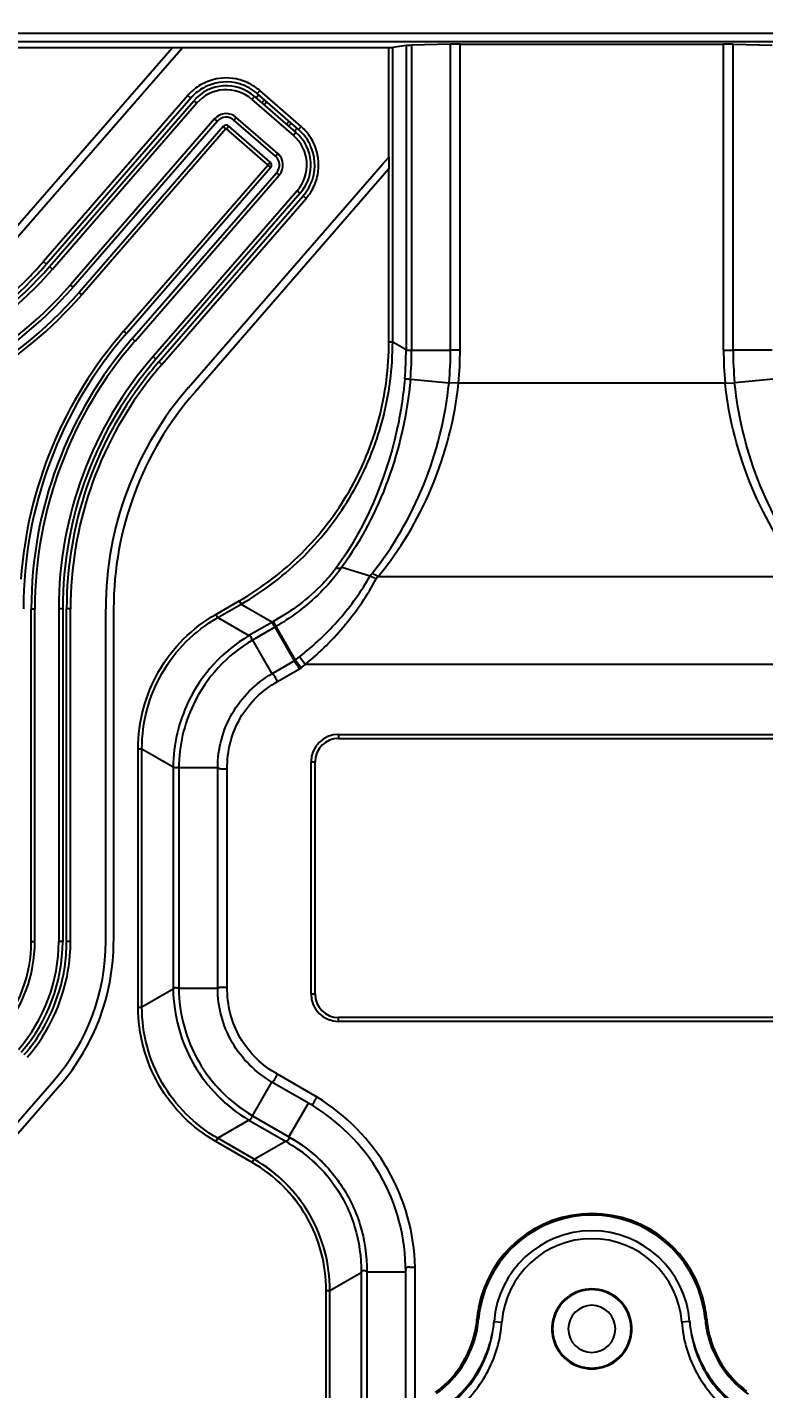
# Model space of a CAD drawing. Header units: millimetres. Extents: x -1070 to 42146, y 1440 to 12921.
# Drawn here: x 6922.3 to 7016.2, y 3577.7 to 3751.3 of the extents above; entities that cross this region are included whole.
import ezdxf

# ---------------------------------------------------------------- set-up
doc = ezdxf.new("R2010")
doc.units = ezdxf.units.MM
for name, color, linetype in [('02___PRT_ALL_AXES', 7, 'Continuous'), ('06___PRT_ALL_SURFS', 7, 'Continuous'), ('DIM', 4, 'Continuous')]:
    doc.layers.add(name, color=color, linetype=linetype)
doc.styles.get("Standard").update_dxf_attribs({"font": 'arial.ttf'})
doc.dimstyles.new('ISO-200', dxfattribs={"dimtxt": 30, "dimasz": 25, "dimexe": 1.25, "dimexo": 5, "dimgap": 5, "dimtad": 1, "dimtoh": 1, "dimdec": 1, "dimdsep": 46, "dimtxsty": 'Standard', "dimcen": 2.5, "dimadec": 0, "dimazin": 0, "dimtfac": 1, "dimtdec": 1, "dimtmove": 0, "dimatfit": 3, "dimfxl": 1, "dimarcsym": 0})

# ---------------------------------------------------------------- blocks, each defined once
blk = doc.blocks.new('*D143')
at = {"layer": 'Defpoints', "color": 0, "transparency": 16777216}
for p in [(7224.27, 3872.5), (6764.27, 3662.83), (7224.27, 3662.83)]:
    blk.add_point(p, dxfattribs=at)
at = {"layer": 'DIM', "color": 0, "lineweight": -2, "transparency": 16777216}
for p, q in [((6764.27, 3667.83), (6764.27, 3873.75)), ((7224.27, 3667.83), (7224.27, 3873.75)), ((6789.27, 3872.5), (7199.27, 3872.5))]:
    blk.add_line(p, q, dxfattribs=at)
at = {"layer": 'DIM', "color": 0, "transparency": 16777216}
for points in [[(6789.27, 3876.66), (6789.27, 3868.33), (6764.27, 3872.5)], [(7199.27, 3876.66), (7199.27, 3868.33), (7224.27, 3872.5)]]:
    blk.add_solid(points, dxfattribs=at)
at = {"layer": 'DIM', "color": 0, "lineweight": -3, "transparency": 16777216, "insert": (7006.63, 3896.92), "char_height": 30, "attachment_point": 5}
blk.add_mtext('460 [1\'-6 1/8"]', dxfattribs=at)

msp = doc.modelspace()

# ---------------------------------------------------------------- linework, layer by layer
at = {"color": 7, "linetype": 'Continuous', "lineweight": -3}
for p, q in [((7072.962, 3750.487), (6915.587, 3750.487)), ((6859.929, 3748.726), (6940.794, 3748.726)), ((7072.962, 3749.452), (6915.587, 3749.452)), ((6920.204, 3725.04), (6940.794, 3748.726)), ((6940.794, 3748.726), (6942.119, 3748.726)), ((6942.119, 3748.726), (6941.549, 3748.07)), ((6942.119, 3748.726), (6968.398, 3748.726)), ((6968.398, 3734.753), (6968.398, 3748.726)), ((6970.579, 3748.96), (6968.881, 3748.739)), ((6968.881, 3734.753), (6968.881, 3748.739)), ((6970.579, 3748.96), (6970.579, 3710.224)), ((6976.258, 3749.13), (6971.293, 3748.997)), ((6971.293, 3748.997), (6971.293, 3710.122)), ((6976.258, 3710.122), (6976.258, 3749.13)), ((6977.476, 3710.121), (6977.476, 3749.145)), ((6977.476, 3749.145), (7011.073, 3749.145)), ((7011.073, 3710.121), (7011.073, 3749.145)), ((7012.291, 3710.122), (7012.291, 3749.13)), ((7012.291, 3749.13), (7017.256, 3748.997)), ((6941.549, 3748.07), (6920.959, 3724.384)), ((6951.921, 3743.234), (6951.593, 3742.857)), ((6957.204, 3738.642), (6951.921, 3743.234)), ((6942.751, 3742.593), (6924.355, 3721.432)), ((6943.128, 3742.265), (6924.733, 3721.104)), ((6925.11, 3720.776), (6943.505, 3741.937)), ((6925.487, 3720.448), (6943.883, 3741.609)), ((6942.751, 3742.593), (6943.128, 3742.265)), ((6943.505, 3741.937), (6943.883, 3741.609)), ((6951.265, 3742.48), (6950.937, 3742.102)), ((6950.937, 3742.102), (6956.22, 3737.51)), ((6951.265, 3742.48), (6956.548, 3737.887)), ((6951.453, 3742.316), (6951.781, 3742.693)), ((6956.876, 3738.265), (6951.593, 3742.857)), ((6952.208, 3741.66), (6952.536, 3742.037)), ((6952.478, 3741.425), (6952.806, 3741.802)), ((6948.64, 3739.461), (6948.941, 3739.807)), ((6954.224, 3735.214), (6948.941, 3739.807)), ((6946.178, 3739.613), (6927.783, 3718.452)), ((6946.524, 3739.313), (6928.129, 3718.151)), ((6947.279, 3738.657), (6928.884, 3717.495)), ((6947.625, 3738.356), (6929.229, 3717.195)), ((6946.524, 3739.313), (6946.178, 3739.613)), ((6947.625, 3738.356), (6947.279, 3738.657)), ((6947.684, 3738.36), (6947.984, 3738.706)), ((6952.967, 3733.768), (6947.684, 3738.36)), ((6953.267, 3734.114), (6947.984, 3738.706)), ((6953.923, 3734.868), (6948.64, 3739.461)), ((6955.662, 3739.319), (6955.334, 3738.942)), ((6955.932, 3739.085), (6955.604, 3738.707)), ((6956.687, 3738.429), (6956.359, 3738.051)), ((6957.204, 3738.642), (6956.876, 3738.265)), ((6956.548, 3737.887), (6956.22, 3737.51)), ((6953.923, 3734.868), (6954.224, 3735.214)), ((6967.643, 3733.884), (6968.398, 3734.753)), ((6968.398, 3734.753), (6968.398, 3733.228)), ((6968.881, 3733.228), (6968.881, 3734.753)), ((6934.575, 3712.547), (6952.971, 3733.709)), ((6934.921, 3712.247), (6953.317, 3733.408)), ((6942.846, 3705.358), (6967.643, 3733.884)), ((6968.398, 3733.228), (6943.6, 3704.702)), ((6952.967, 3733.768), (6953.267, 3734.114)), ((6952.971, 3733.709), (6953.317, 3733.408)), ((6968.398, 3711.204), (6968.398, 3733.228)), ((6968.881, 3711.204), (6968.881, 3733.228)), ((6935.676, 3711.591), (6954.071, 3732.752)), ((6936.022, 3711.29), (6954.417, 3732.452)), ((6954.071, 3732.752), (6954.417, 3732.452)), ((6956.713, 3730.456), (6938.318, 3709.295)), ((6957.09, 3730.128), (6938.695, 3708.967)), ((6939.072, 3708.639), (6957.468, 3729.8)), ((6939.45, 3708.31), (6957.845, 3729.472)), ((6957.09, 3730.128), (6956.713, 3730.456)), ((6957.845, 3729.472), (6957.468, 3729.8)), ((6924.355, 3721.432), (6924.733, 3721.104)), ((6925.11, 3720.776), (6925.487, 3720.448)), ((6928.129, 3718.151), (6927.783, 3718.452)), ((6929.229, 3717.195), (6928.884, 3717.495)), ((6934.575, 3712.547), (6934.921, 3712.247)), ((6935.676, 3711.591), (6936.022, 3711.29)), ((6968.398, 3711.204), (6968.881, 3711.204)), ((6968.881, 3711.204), (6970.579, 3710.224)), ((6938.695, 3708.967), (6938.318, 3709.295)), ((6939.45, 3708.31), (6939.072, 3708.639)), ((6971.293, 3710.122), (6976.258, 3710.122)), ((6977.476, 3710.121), (6976.258, 3710.122)), ((7011.073, 3710.121), (7012.291, 3710.122)), ((7017.256, 3710.122), (7012.291, 3710.122)), ((6971.14, 3706.432), (6976.068, 3705.975)), ((6977.278, 3705.925), (6976.069, 3705.971)), ((7011.271, 3705.925), (6977.278, 3705.925)), ((7011.271, 3705.925), (7012.48, 3705.971)), ((7017.409, 3706.432), (7012.481, 3705.975)), ((6962.401, 3682.457), (6966.008, 3681.368)), ((6967.016, 3681.254), (7021.534, 3681.254)), ((6946.33, 3676.435), (6949.321, 3678.162)), ((6946.571, 3676.017), (6949.562, 3677.744)), ((6949.321, 3678.162), (6949.562, 3677.744)), ((6949.562, 3677.744), (6953.538, 3675.448)), ((6922.798, 3634.728), (6922.798, 3677.148)), ((6922.798, 3677.148), (6923.257, 3677.148)), ((6923.257, 3634.728), (6923.257, 3677.148)), ((6926.798, 3677.148), (6926.298, 3677.148)), ((6926.298, 3677.148), (6926.298, 3634.728)), ((6926.798, 3677.148), (6926.798, 3634.728)), ((6927.298, 3634.728), (6927.298, 3677.148)), ((6927.798, 3677.148), (6927.298, 3677.148)), ((6927.798, 3634.728), (6927.798, 3677.148)), ((6932.298, 3634.728), (6932.298, 3677.148)), ((6933.298, 3677.148), (6933.298, 3634.728)), ((6946.33, 3676.435), (6946.571, 3676.017)), ((6946.571, 3676.017), (6950.547, 3673.721)), ((6953.645, 3675.509), (6953.538, 3675.448)), ((6953.645, 3675.509), (6953.989, 3674.885)), ((6953.538, 3675.448), (6950.547, 3673.721)), ((6953.854, 3674.806), (6950.993, 3673.152)), ((6953.983, 3674.882), (6953.854, 3674.806)), ((6953.854, 3674.806), (6956.337, 3670.506)), ((6953.983, 3674.882), (6956.461, 3670.611)), ((6950.993, 3673.152), (6953.474, 3668.854)), ((6953.474, 3668.854), (6956.337, 3670.506)), ((6956.334, 3670.511), (6956.461, 3670.611)), ((6957.197, 3669.632), (6956.459, 3670.612)), ((6956.46, 3670.612), (6956.986, 3671.022)), ((6957.733, 3670.04), (6956.986, 3671.022)), ((6954.199, 3667.866), (6957.01, 3669.489)), ((6957.01, 3669.489), (6957.197, 3669.632)), ((6957.197, 3669.632), (6957.733, 3670.04)), ((7030.816, 3670.04), (6957.733, 3670.04)), ((6961.975, 3661.126), (6961.975, 3660.626)), ((6961.975, 3661.126), (7026.575, 3661.126)), ((6961.975, 3660.626), (7026.575, 3660.626)), ((6936.429, 3626.365), (6936.429, 3659.286)), ((6936.429, 3659.286), (6936.912, 3659.286)), ((6936.912, 3626.365), (6936.912, 3659.286)), ((6936.912, 3659.286), (6940.888, 3656.991)), ((6940.888, 3656.991), (6940.888, 3628.661)), ((6941.603, 3656.89), (6946.567, 3656.89)), ((6941.603, 3656.89), (6941.603, 3628.762)), ((6946.567, 3628.762), (6946.567, 3656.89)), ((6947.785, 3628.897), (6947.785, 3656.755)), ((6958.475, 3657.626), (6958.975, 3657.626)), ((6958.475, 3628.026), (6958.475, 3657.626)), ((6958.975, 3628.026), (6958.975, 3657.626)), ((6922.798, 3634.728), (6923.257, 3634.728)), ((6926.798, 3634.728), (6926.298, 3634.728)), ((6927.798, 3634.728), (6927.298, 3634.728)), ((6940.888, 3628.661), (6936.912, 3626.365)), ((6941.603, 3628.762), (6946.567, 3628.762)), ((6958.475, 3628.026), (6958.975, 3628.026)), ((6936.429, 3626.365), (6936.912, 3626.365)), ((6961.975, 3624.526), (6961.975, 3625.026)), ((7026.575, 3625.026), (6961.975, 3625.026)), ((7026.575, 3624.526), (6961.975, 3624.526)), ((6902.684, 3590.566), (6925.675, 3617.015)), ((6950.993, 3612.499), (6953.474, 3616.798)), ((6958.126, 3614.116), (6953.474, 3616.798)), ((6959.231, 3614.881), (6954.199, 3617.786)), ((6926.43, 3616.359), (6903.439, 3589.91)), ((6955.642, 3609.812), (6958.126, 3614.116)), ((6950.547, 3611.93), (6946.571, 3609.635)), ((6950.547, 3611.93), (6955.197, 3609.246)), ((6950.993, 3612.499), (6955.642, 3609.812)), ((6946.33, 3609.217), (6946.571, 3609.635)), ((6951.222, 3606.95), (6946.571, 3609.635)), ((6950.98, 3606.532), (6946.33, 3609.217)), ((6951.222, 3606.95), (6955.197, 3609.246)), ((6950.98, 3606.532), (6951.222, 3606.95)), ((6970.536, 3575.538), (6970.539, 3592.617)), ((6971.749, 3575.806), (6971.753, 3593.204)), ((6979.627, 3586.569), (6979.826, 3586.552)), ((6981.809, 3586.259), (6982.807, 3586.185)), ((7006.74, 3586.259), (7005.742, 3586.185)), ((7008.922, 3586.569), (7008.723, 3586.552))]:
    msp.add_line(p, q, dxfattribs=at)
for centre, radius, start, end in [((6947.656, 3738.329), 6.5, 126.90306, 139), ((6947.656, 3738.329), 6, 121.00037, 139), ((6947.656, 3738.329), 5.5, 49, 139), ((6947.656, 3738.329), 6.5, 108.87227, 126.90306), ((6947.656, 3738.329), 5, 49, 139), ((6947.656, 3738.329), 6, 115.00048, 121.00037), ((6947.656, 3738.329), 6, 73.00094, 115.00048), ((6947.656, 3738.329), 6.5, 78.7805, 108.87227), ((6947.656, 3738.329), 6.5, 60.85352, 78.7805), ((6947.656, 3738.329), 6, 67.00068, 73.00094), ((6947.656, 3738.329), 6, 55.00023, 67.00068), ((6947.656, 3738.329), 6.5, 54.971, 60.85352), ((6947.656, 3738.329), 6, 49, 55.00023), ((6947.656, 3738.329), 6.5, 49, 54.971), ((6947.656, 3738.329), 1.958, 49, 139), ((6947.656, 3738.329), 1.5, 49, 139), ((6947.656, 3738.329), 0.5, 49, 139), ((6947.656, 3738.329), 0.0417, 49, 139), ((6952.939, 3733.736), 6, 31.00037, 49), ((6952.939, 3733.736), 6.5, 36.90306, 49), ((6952.939, 3733.736), 5, 319, 49), ((6952.939, 3733.736), 5.5, 319, 49), ((6952.939, 3733.736), 6, 25.00048, 31.00037), ((6952.939, 3733.736), 6.5, 18.87227, 36.90306), ((6952.939, 3733.736), 6, 343.00094, 25.00048), ((6952.939, 3733.736), 1.5, 319, 49), ((6952.939, 3733.736), 1.958, 319, 49), ((6952.939, 3733.736), 6.5, 348.7805, 18.87227), ((6952.939, 3733.736), 0.0417, 319, 49), ((6952.939, 3733.736), 0.5, 319, 49), ((6952.939, 3733.736), 6, 325.00023, 337.00068), ((6952.939, 3733.736), 6, 337.00068, 343.00094), ((6952.939, 3733.736), 6.5, 330.85352, 348.7805), ((6952.939, 3733.736), 6, 319, 325.00023), ((6952.939, 3733.736), 6.5, 319, 324.971), ((6952.939, 3733.736), 6.5, 324.971, 330.85352), ((6888.507, 3752.594), 48.5, 278, 319), ((6888.507, 3752.594), 47.5, 315.58009, 319), ((6888.507, 3752.594), 48, 315.58333, 319), ((6888.507, 3752.594), 48, 278, 315.58333), ((6888.507, 3752.594), 49, 278, 319), ((6888.507, 3752.594), 47.5, 281.41999, 315.58009), ((6888.507, 3752.594), 52.042, 278, 319), ((6888.507, 3752.594), 52.5, 278, 319), ((6888.507, 3752.594), 53.5, 278, 319), ((6888.507, 3752.594), 53.958, 282.01469, 319), ((6975.298, 3677.148), 53.958, 139, 175.98531), ((6975.298, 3677.148), 53.5, 139, 180), ((6975.298, 3677.148), 52.5, 139, 180), ((6975.298, 3677.148), 52.042, 139, 180), ((6930.857, 3709.987), 39.723, 354.93641, 0.34149), ((6975.298, 3677.148), 49, 139, 180), ((6975.298, 3677.148), 48.5, 139, 180), ((6975.298, 3677.148), 48, 139, 142.41667), ((6931.62, 3709.915), 39.674, 354.96238, 0.29879), ((6931.445, 3710.09), 44.813, 354.73102, 0.04166), ((6931.23, 3710.198), 46.246, 354.6978, 359.90437), ((7057.319, 3710.198), 46.246, 180.09563, 185.3022), ((7057.104, 3710.09), 44.813, 179.95834, 185.26898), ((6975.298, 3677.148), 47.5, 139, 142.41999), ((6975.298, 3677.148), 48, 142.41667, 180), ((6975.298, 3677.148), 47.5, 142.41999, 180), ((6975.298, 3677.148), 43, 139, 180), ((6975.298, 3677.148), 42, 139, 180), ((6958.164, 3688.098), 10.346, 319.38252, 321.35935), ((6957.488, 3688.241), 11.815, 321.93801, 323.74556), ((6937.031, 3703.448), 33.217, 300.68646, 303.3137), ((6960.627, 3656.746), 19.741, 120.70152, 154.44226), ((6960.69, 3656.71), 19.089, 120.53028, 154.4422), ((6960.637, 3656.747), 19.749, 154.45531, 179.29462), ((6960.7, 3656.711), 19.098, 154.4589, 179.46521), ((6961.975, 3657.626), 3.5, 90, 180), ((6961.975, 3657.626), 3, 90, 180), ((6905.298, 3634.728), 17.5, 319, 0), ((6905.298, 3634.728), 17.958, 319, 0), ((6905.298, 3634.728), 21, 319, 0), ((6905.298, 3634.728), 21.5, 319, 0), ((6905.298, 3634.728), 27, 319, 0), ((6905.298, 3634.728), 28, 319, 0), ((6905.298, 3634.728), 22, 355.44443, 0), ((6905.298, 3634.728), 22.5, 355.41328, 0), ((6905.298, 3634.728), 22, 323.55555, 355.44443), ((6905.298, 3634.728), 22.5, 328.12717, 355.41328), ((6960.637, 3628.905), 19.749, 180.70697, 209.9845), ((6960.71, 3628.944), 19.108, 180.5439, 209.97483), ((6961.975, 3628.026), 3.5, 180, 270), ((6961.975, 3628.026), 3, 180, 270), ((6905.298, 3634.728), 22, 319, 323.55555), ((6905.298, 3634.728), 22.5, 319, 328.12717), ((6960.633, 3628.911), 19.749, 210.00538, 239.29362), ((6960.702, 3628.955), 19.107, 210.01651, 239.457), ((6994.275, 3585.326), 14.7, 10.57653, 169.37326), ((6994.275, 3585.326), 14.5, 10.52632, 169.47355), ((6994.275, 3585.326), 12.5, 4.283, 175.717), ((6994.275, 3585.326), 11.5, 4.283, 175.717), ((6994.275, 3585.326), 5, 104.99892, 150.00309), ((6994.275, 3585.326), 5, 74.99682, 104.99892), ((6994.275, 3585.326), 5, 29.99336, 74.99682), ((6994.275, 3585.326), 14.7, 169.37326, 175.15017), ((6994.275, 3585.326), 14.5, 169.47355, 175.15017), ((6994.275, 3585.326), 5, 150.00309, 180), ((6994.275, 3585.326), 3, 0, 180), ((6994.275, 3585.326), 5, 0, 29.99336), ((6994.275, 3585.326), 14.5, 4.84983, 10.52632), ((6994.275, 3585.326), 14.7, 4.84983, 10.57653), ((6966.815, 3587.66), 12.859, 342.9351, 355.13286), ((6966.851, 3587.653), 13.022, 342.91828, 355.15025), ((6966.847, 3587.653), 15.026, 352.86973, 354.67803), ((6966.826, 3587.382), 15.025, 353.90716, 355.71647), ((6966.862, 3587.652), 15.011, 354.67822, 355.15014), ((6994.275, 3585.326), 12.5, 175.15017, 175.717), ((6994.275, 3585.326), 5, 180, 209.99336), ((6994.275, 3585.326), 3, 180, 0), ((6994.275, 3585.326), 5, 330.00309, 0), ((7021.687, 3587.652), 15.011, 184.84986, 185.32178), ((7021.723, 3587.382), 15.025, 184.28349, 186.02585), ((7021.702, 3587.653), 15.026, 185.32196, 187.06333), ((7021.702, 3587.653), 13.026, 184.85036, 189.49672), ((7021.697, 3587.652), 13.021, 189.49704, 196.21811), ((7021.704, 3587.654), 12.828, 184.85105, 189.49631), ((7021.708, 3587.655), 12.832, 189.49956, 196.21489), ((6966.859, 3587.649), 12.814, 305.67284, 342.92162), ((6966.858, 3587.649), 13.014, 305.67389, 342.92209), ((7021.69, 3587.649), 13.013, 196.21243, 234.8893), ((7021.691, 3587.65), 12.814, 196.21359, 233.20108), ((6994.275, 3585.326), 5, 209.99336, 254.99682), ((6994.275, 3585.326), 5, 284.99892, 330.00309), ((6994.275, 3585.326), 5, 254.99682, 284.99892)]:
    msp.add_arc(centre, radius, start, end, dxfattribs=at)
for centre, major_axis, start_param, end_param in [((6968.398, 3748.743), (0.5, 0), -1.5707963, -0.2617994), ((6972.511, 3748.942), (2, 0), 2.2252948, 2.8797933), ((6977.476, 3749.075), (2, 0), 1.5707963, 2.2252948), ((7011.073, 3749.075), (2, 0), 0.9162979, 1.5707963)]:
    msp.add_ellipse(centre, major_axis=major_axis, ratio=0.0349208, start_param=start_param, end_param=end_param, dxfattribs=at)
for points, knots in [([(6949.321, 3678.162), (6952.197, 3679.823), (6957.551, 3683.904), (6963.695, 3691.891), (6967.54, 3701.206), (6968.397, 3707.882), (6968.398, 3711.204)], [0, 0, 0, 0, 0.2500212, 0.4999999, 0.7499783, 1, 1, 1, 1]), ([(6949.562, 3677.744), (6952.474, 3679.427), (6957.893, 3683.561), (6964.114, 3691.65), (6968.008, 3701.081), (6968.879, 3707.841), (6968.881, 3711.204)], [0, 0, 0, 0, 0.2500232, 0.5000001, 0.7499771, 1, 1, 1, 1]), ([(6970.579, 3710.224), (6970.606, 3710.186), (6970.687, 3710.117), (6970.861, 3710.113), (6971.061, 3710.133), (6971.212, 3710.128), (6971.293, 3710.129)], [0, 0, 0, 0, 0.1849799, 0.3987314, 0.6732483, 1, 1, 1, 1]), ([(6970.424, 3706.481), (6970.224, 3704.237), (6968.892, 3695.695), (6965.381, 3687.442), (6961.626, 3682.273)], [0, 0, 0, 0, 0.2607031, 1, 1, 1, 1]), ([(6971.14, 3706.432), (6970.748, 3702.048), (6968.864, 3693.565), (6964.857, 3685.839), (6962.403, 3682.454)], [0, 0, 0, 0, 0.5128721, 1, 1, 1, 1]), ([(6966.245, 3681.638), (6968.948, 3685.02), (6973.438, 3692.788), (6975.61, 3701.491), (6976.068, 3705.975)], [0, 0, 0, 0, 0.4899451, 1, 1, 1, 1]), ([(6967.016, 3681.254), (6969.825, 3684.655), (6974.517, 3692.503), (6976.797, 3701.36), (6977.277, 3705.925)], [0, 0, 0, 0, 0.4901105, 1, 1, 1, 1]), ([(6970.424, 3706.481), (6970.462, 3706.48), (6970.701, 3706.467), (6970.939, 3706.448), (6971.14, 3706.432)], [0, 0, 0, 0, 0.1569729, 1, 1, 1, 1]), ([(7021.534, 3681.254), (7018.724, 3684.655), (7014.032, 3692.503), (7011.752, 3701.36), (7011.272, 3705.925)], [0, 0, 0, 0, 0.4901105, 1, 1, 1, 1]), ([(7022.304, 3681.638), (7019.601, 3685.02), (7015.111, 3692.788), (7012.939, 3701.491), (7012.481, 3705.975)], [0, 0, 0, 0, 0.4899451, 1, 1, 1, 1]), ([(6962.401, 3682.457), (6961.951, 3681.807), (6959.927, 3679.209), (6957.36, 3677.063), (6955.274, 3675.69)], [0, 0, 0, 0, 0.2404673, 1, 1, 1, 1]), ([(6962.406, 3682.457), (6962.329, 3682.396), (6962.19, 3682.291), (6961.955, 3682.244), (6961.781, 3682.311), (6961.675, 3682.285), (6961.626, 3682.273)], [0, 0, 0, 0, 0.3540879, 0.6181086, 0.8194026, 1, 1, 1, 1]), ([(6961.626, 3682.273), (6961.117, 3681.595), (6958.827, 3678.936), (6955.952, 3676.82), (6953.645, 3675.509)], [0, 0, 0, 0, 0.2420909, 1, 1, 1, 1]), ([(6956.986, 3671.022), (6958.835, 3672.463), (6962.212, 3675.631), (6964.899, 3679.406), (6966.008, 3681.368)], [0, 0, 0, 0, 0.5098302, 1, 1, 1, 1]), ([(6957.733, 3670.04), (6959.598, 3671.58), (6962.992, 3674.95), (6965.677, 3678.909), (6966.79, 3680.957)], [0, 0, 0, 0, 0.5093129, 1, 1, 1, 1]), ([(6966.008, 3681.368), (6966.07, 3681.349), (6966.177, 3681.259), (6966.368, 3681.162), (6966.584, 3681.08), (6966.72, 3680.997), (6966.79, 3680.957)], [0, 0, 0, 0, 0.2186073, 0.4604896, 0.7258491, 1, 1, 1, 1]), ([(6967.016, 3681.254), (6966.95, 3681.296), (6966.704, 3681.444), (6966.443, 3681.57), (6966.245, 3681.638)], [0, 0, 0, 0, 0.2710997, 1, 1, 1, 1]), ([(6936.429, 3659.286), (6936.429, 3661.01), (6936.874, 3664.475), (6938.87, 3669.31), (6942.059, 3673.455), (6944.837, 3675.573), (6946.33, 3676.435)], [0, 0, 0, 0, 0.2500182, 0.4999978, 0.7499776, 1, 1, 1, 1]), ([(6936.912, 3659.286), (6936.911, 3660.969), (6937.342, 3664.35), (6939.288, 3669.068), (6942.401, 3673.112), (6945.114, 3675.177), (6946.571, 3676.017)], [0, 0, 0, 0, 0.2500207, 0.4999976, 0.7499747, 1, 1, 1, 1]), ([(6953.858, 3674.808), (6953.782, 3674.936), (6953.66, 3675.133), (6953.534, 3675.357), (6953.538, 3675.448)], [0, 0, 0, 0, 0.6206486, 1, 1, 1, 1]), ([(6950.981, 3673.146), (6950.899, 3673.272), (6950.888, 3673.544), (6950.647, 3673.714), (6950.547, 3673.721)], [0, 0, 0, 0, 0.600499, 1, 1, 1, 1]), ([(6956.337, 3670.506), (6956.433, 3670.34), (6956.675, 3670.012), (6956.892, 3669.668), (6957.01, 3669.489)], [0, 0, 0, 0, 0.4720911, 1, 1, 1, 1]), ([(6946.566, 3656.89), (6946.572, 3659.274), (6947.842, 3664.131), (6951.413, 3667.658), (6953.474, 3668.854)], [0, 0, 0, 0, 0.500172, 1, 1, 1, 1]), ([(6953.473, 3668.853), (6953.558, 3668.809), (6953.773, 3668.667), (6953.958, 3668.282), (6954.118, 3668.009), (6954.199, 3667.866)], [0, 0, 0, 0, 0.2312279, 0.6025052, 1, 1, 1, 1]), ([(6947.785, 3656.755), (6947.747, 3658.975), (6948.887, 3663.527), (6952.259, 3666.789), (6954.199, 3667.866)], [0, 0, 0, 0, 0.5001857, 1, 1, 1, 1]), ([(6941.603, 3656.903), (6941.452, 3656.911), (6941.211, 3656.782), (6940.944, 3656.907), (6940.888, 3656.991)], [0, 0, 0, 0, 0.6002564, 1, 1, 1, 1]), ([(6946.567, 3656.891), (6946.646, 3656.837), (6946.876, 3656.716), (6947.303, 3656.751), (6947.62, 3656.751), (6947.785, 3656.755)], [0, 0, 0, 0, 0.2317859, 0.6026355, 1, 1, 1, 1]), ([(6941.603, 3628.749), (6941.452, 3628.741), (6941.211, 3628.868), (6940.944, 3628.744), (6940.888, 3628.661)], [0, 0, 0, 0, 0.60036, 1, 1, 1, 1]), ([(6953.474, 3616.797), (6951.411, 3617.994), (6947.841, 3621.523), (6946.572, 3626.379), (6946.566, 3628.762)], [0, 0, 0, 0, 0.5001783, 1, 1, 1, 1]), ([(6946.567, 3628.76), (6946.647, 3628.813), (6946.878, 3628.929), (6947.304, 3628.896), (6947.62, 3628.898), (6947.785, 3628.897)], [0, 0, 0, 0, 0.231323, 0.6025313, 1, 1, 1, 1]), ([(6954.199, 3617.786), (6952.257, 3618.863), (6948.886, 3622.127), (6947.747, 3626.678), (6947.785, 3628.897)], [0, 0, 0, 0, 0.5001931, 1, 1, 1, 1]), ([(6946.33, 3609.217), (6944.837, 3610.079), (6942.059, 3612.197), (6938.87, 3616.342), (6936.874, 3621.177), (6936.43, 3624.641), (6936.429, 3626.365)], [0, 0, 0, 0, 0.2500188, 0.4999979, 0.749978, 1, 1, 1, 1]), ([(6946.571, 3609.635), (6945.114, 3610.475), (6942.401, 3612.54), (6939.288, 3616.583), (6937.342, 3621.302), (6936.911, 3624.683), (6936.912, 3626.365)], [0, 0, 0, 0, 0.2500216, 0.4999981, 0.7499754, 1, 1, 1, 1]), ([(6953.473, 3616.799), (6953.559, 3616.841), (6953.776, 3616.981), (6953.961, 3617.368), (6954.119, 3617.641), (6954.199, 3617.786)], [0, 0, 0, 0, 0.2315678, 0.602582, 1, 1, 1, 1]), ([(6958.127, 3614.115), (6958.195, 3614.082), (6958.331, 3614.023), (6958.53, 3613.964), (6958.738, 3613.985), (6958.853, 3614.152), (6958.919, 3614.337), (6959.036, 3614.593), (6959.16, 3614.762), (6959.231, 3614.881)], [0, 0, 0, 0, 0.1371897, 0.2713053, 0.3807556, 0.4889511, 0.6167971, 0.7469755, 1, 1, 1, 1]), ([(6971.753, 3593.204), (6971.64, 3597.509), (6969.249, 3606.214), (6962.902, 3612.631), (6959.231, 3614.881)], [0, 0, 0, 0, 0.5000709, 1, 1, 1, 1]), ([(6970.542, 3592.617), (6970.547, 3596.903), (6968.276, 3605.645), (6961.84, 3611.978), (6958.128, 3614.119)], [0, 0, 0, 0, 0.5000805, 1, 1, 1, 1]), ([(6950.981, 3612.506), (6950.898, 3612.38), (6950.887, 3612.107), (6950.647, 3611.939), (6950.547, 3611.93)], [0, 0, 0, 0, 0.6005708, 1, 1, 1, 1]), ([(6955.652, 3609.806), (6955.651, 3609.651), (6955.618, 3609.41), (6955.383, 3609.239), (6955.257, 3609.238), (6955.197, 3609.246)], [0, 0, 0, 0, 0.56544, 0.7790323, 1, 1, 1, 1]), ([(6955.643, 3609.814), (6957.519, 3608.757), (6959.818, 3606.914), (6961.608, 3604.661), (6962.025, 3604.072)], [0, 0, 0, 0, 0.7491579, 1, 1, 1, 1]), ([(6955.194, 3609.244), (6956.421, 3608.558), (6958.736, 3606.918), (6960.625, 3604.799), (6961.437, 3603.65)], [0, 0, 0, 0, 0.4998192, 1, 1, 1, 1]), ([(6960.398, 3590.22), (6960.398, 3591.86), (6959.974, 3595.156), (6958.076, 3599.754), (6955.043, 3603.697), (6952.4, 3605.712), (6950.98, 3606.532)], [0, 0, 0, 0, 0.2500203, 0.4999991, 0.7499787, 1, 1, 1, 1]), ([(6960.881, 3590.22), (6960.879, 3591.902), (6960.442, 3595.281), (6958.495, 3599.996), (6955.385, 3604.04), (6952.677, 3606.108), (6951.222, 3606.95)], [0, 0, 0, 0, 0.2500223, 0.4999994, 0.749977, 1, 1, 1, 1]), ([(6962.025, 3604.072), (6963.193, 3602.42), (6965.014, 3598.719), (6965.593, 3594.64), (6965.572, 3592.617)], [0, 0, 0, 0, 0.5001175, 1, 1, 1, 1]), ([(6972.349, 3573.676), (6973.594, 3574.165), (6975.964, 3575.484), (6978.859, 3578.33), (6980.899, 3581.838), (6981.591, 3584.461), (6981.757, 3585.788)], [0, 0, 0, 0, 0.2499981, 0.499997, 0.7499967, 1, 1, 1, 1]), ([(6972.35, 3573.413), (6973.613, 3573.911), (6976.016, 3575.26), (6978.933, 3578.173), (6980.962, 3581.762), (6981.622, 3584.437), (6981.767, 3585.787)], [0, 0, 0, 0, 0.2499974, 0.4999956, 0.7499946, 1, 1, 1, 1]), ([(6976.984, 3574.989), (6977.819, 3575.672), (6979.354, 3577.214), (6981.141, 3579.938), (6982.346, 3582.967), (6982.726, 3585.109), (6982.807, 3586.185)], [0, 0, 0, 0, 0.2499982, 0.4999974, 0.7499969, 1, 1, 1, 1]), ([(7005.742, 3586.185), (7005.823, 3585.109), (7006.204, 3582.967), (7007.408, 3579.938), (7009.195, 3577.214), (7010.731, 3575.672), (7011.565, 3574.989)], [0, 0, 0, 0, 0.2500009, 0.500001, 0.7500008, 1, 1, 1, 1]), ([(7006.781, 3585.804), (7006.923, 3584.453), (7007.582, 3581.774), (7009.61, 3578.18), (7012.529, 3575.262), (7014.935, 3573.912), (7016.199, 3573.413)], [0, 0, 0, 0, 0.2500041, 0.5000036, 0.7500023, 1, 1, 1, 1]), ([(7006.79, 3585.806), (7006.955, 3584.477), (7007.645, 3581.851), (7009.685, 3578.336), (7012.581, 3575.487), (7014.954, 3574.166), (7016.2, 3573.676)], [0, 0, 0, 0, 0.2500033, 0.5000031, 0.7500019, 1, 1, 1, 1])]:
    msp.add_open_spline(points, degree=3, knots=knots, dxfattribs=at)
at = {"layer": '02___PRT_ALL_AXES', "color": 7, "linetype": 'Continuous', "lineweight": -3}
for start, end in [(90, 165.55444), (14.44556, 90), (165.55444, 194.44556), (345.55444, 14.44556), (194.44556, 270), (270, 345.55444)]:
    msp.add_arc((6994.275, 3585.326), 5.1, start, end, dxfattribs=at)
at = {"layer": '06___PRT_ALL_SURFS', "color": 7, "linetype": 'Continuous', "lineweight": -3}
for p, q in [((6902.684, 3590.566), (6925.675, 3617.015)), ((6950.993, 3612.499), (6953.474, 3616.798)), ((6958.126, 3614.116), (6953.474, 3616.798)), ((6959.231, 3614.881), (6954.199, 3617.786)), ((6926.43, 3616.359), (6903.439, 3589.91)), ((6955.642, 3609.812), (6958.126, 3614.116)), ((6950.547, 3611.93), (6946.571, 3609.635)), ((6950.547, 3611.93), (6955.197, 3609.246)), ((6950.993, 3612.499), (6955.642, 3609.812)), ((6946.33, 3609.217), (6946.571, 3609.635)), ((6951.222, 3606.95), (6946.571, 3609.635)), ((6950.98, 3606.532), (6946.33, 3609.217)), ((6951.222, 3606.95), (6955.197, 3609.246)), ((6950.98, 3606.532), (6951.222, 3606.95)), ((6960.881, 3590.22), (6964.857, 3592.515)), ((6964.857, 3592.515), (6964.857, 3571.74)), ((6965.569, 3592.617), (6970.539, 3592.617)), ((6965.569, 3592.617), (6965.571, 3571.8)), ((6960.398, 3573.877), (6960.398, 3590.22)), ((6960.398, 3590.22), (6960.881, 3590.22)), ((6960.881, 3574.05), (6960.881, 3590.22))]:
    msp.add_line(p, q, dxfattribs=at)
for points in [[(6943.531, 3619.035), (6945.195, 3616.152), (6947.688, 3613.633), (6950.548, 3611.931)], [(6944.158, 3619.397), (6945.776, 3616.593), (6948.206, 3614.145), (6950.993, 3612.499)], [(6955.643, 3609.814), (6958.136, 3608.409), (6960.372, 3606.408), (6962.025, 3604.072)], [(6955.194, 3609.244), (6957.633, 3607.88), (6959.824, 3605.932), (6961.437, 3603.65)]]:
    msp.add_open_spline(points, degree=3, dxfattribs=at)
for points, knots in [([(6953.473, 3616.799), (6953.559, 3616.841), (6953.776, 3616.981), (6953.961, 3617.368), (6954.119, 3617.641), (6954.199, 3617.786)], [0, 0, 0, 0, 0.2315678, 0.602582, 1, 1, 1, 1]), ([(6958.127, 3614.115), (6958.26, 3614.05), (6958.45, 3613.958), (6958.737, 3613.984), (6958.853, 3614.152), (6958.919, 3614.337), (6959.036, 3614.593), (6959.16, 3614.762), (6959.231, 3614.881)], [0, 0, 0, 0, 0.2705825, 0.3801414, 0.4884442, 0.616417, 0.7467245, 1, 1, 1, 1]), ([(6971.753, 3593.204), (6971.64, 3597.509), (6969.249, 3606.214), (6962.902, 3612.631), (6959.231, 3614.881)], [0, 0, 0, 0, 0.5000709, 1, 1, 1, 1]), ([(6970.542, 3592.617), (6970.547, 3596.903), (6968.276, 3605.645), (6961.84, 3611.978), (6958.128, 3614.119)], [0, 0, 0, 0, 0.5000805, 1, 1, 1, 1]), ([(6950.981, 3612.506), (6950.898, 3612.38), (6950.887, 3612.107), (6950.647, 3611.939), (6950.547, 3611.93)], [0, 0, 0, 0, 0.6005708, 1, 1, 1, 1]), ([(6955.652, 3609.806), (6955.651, 3609.651), (6955.62, 3609.336), (6955.311, 3609.23), (6955.197, 3609.246)], [0, 0, 0, 0, 0.5743826, 1, 1, 1, 1]), ([(6960.398, 3590.22), (6960.398, 3593.471), (6958.678, 3600.102), (6953.796, 3604.906), (6950.98, 3606.532)], [0, 0, 0, 0, 0.5, 1, 1, 1, 1]), ([(6960.881, 3590.22), (6960.878, 3593.554), (6959.109, 3600.351), (6954.107, 3605.28), (6951.222, 3606.95)], [0, 0, 0, 0, 0.4999995, 1, 1, 1, 1]), ([(6961.437, 3603.65), (6962.572, 3602.044), (6964.337, 3598.445), (6964.88, 3594.479), (6964.854, 3592.514)], [0, 0, 0, 0, 0.5001959, 1, 1, 1, 1]), ([(6962.025, 3604.072), (6963.193, 3602.42), (6965.014, 3598.719), (6965.593, 3594.64), (6965.572, 3592.617)], [0, 0, 0, 0, 0.5001175, 1, 1, 1, 1]), ([(6965.569, 3592.629), (6965.435, 3592.707), (6965.145, 3592.84), (6964.9, 3592.622), (6964.857, 3592.515)], [0, 0, 0, 0, 0.5736156, 1, 1, 1, 1]), ([(6970.539, 3592.618), (6970.546, 3592.768), (6970.556, 3592.982), (6970.718, 3593.226), (6970.923, 3593.243), (6971.119, 3593.207), (6971.402, 3593.179), (6971.614, 3593.202), (6971.753, 3593.204)], [0, 0, 0, 0, 0.2718209, 0.3810036, 0.4885563, 0.6165827, 0.7470065, 1, 1, 1, 1])]:
    msp.add_open_spline(points, degree=3, knots=knots, dxfattribs=at)

# ---------------------------------------------------------------- dimensions: what is measured, and where the dimension line sits
at = {"layer": 'DIM', "color": 7, "lineweight": -3}
dim = msp.add_linear_dim(base=(7224.275, 3872.497), p1=(6764.275, 3662.826), p2=(7224.275, 3662.826), dimstyle='ISO-200', dxfattribs=at)
dim.commit()
dim.dimension.update_dxf_attribs({"geometry": '*D143', "text_midpoint": (7006.631, 3872.497), "dimtype": 160})

doc.saveas('drawing.dxf')
